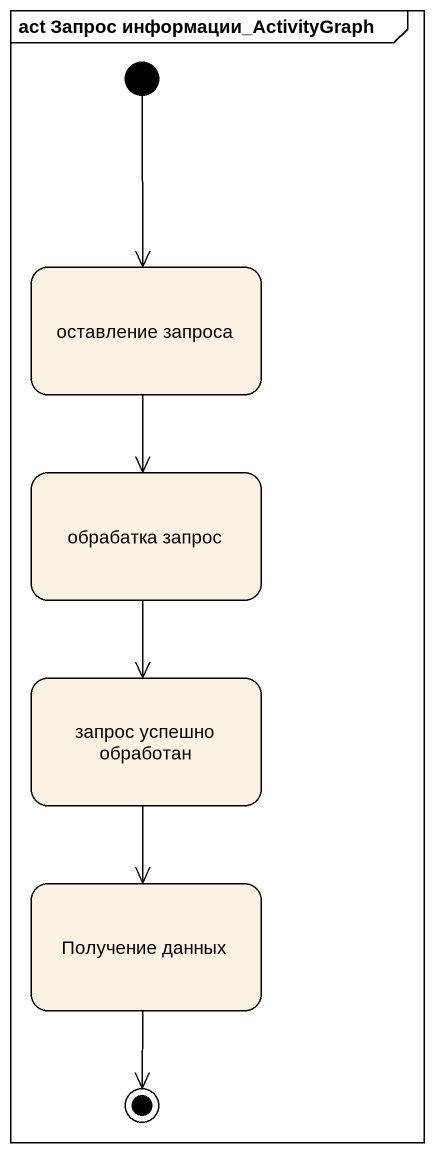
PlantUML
@startuml
mainframe act Запрос информации_ActivityGraph
hide empty description
state "оставление запроса" as оставление_запроса
state "обрабатка запрос" as обрабатка_запрос
state "запрос успешно обработан" as запрос_успешно_обработан
state "Получение данных" as Получение_данных
[*] --> оставление_запроса
оставление_запроса --> обрабатка_запрос
обрабатка_запрос --> запрос_успешно_обработан
запрос_успешно_обработан --> Получение_данных
Получение_данных --> [*]
@enduml
